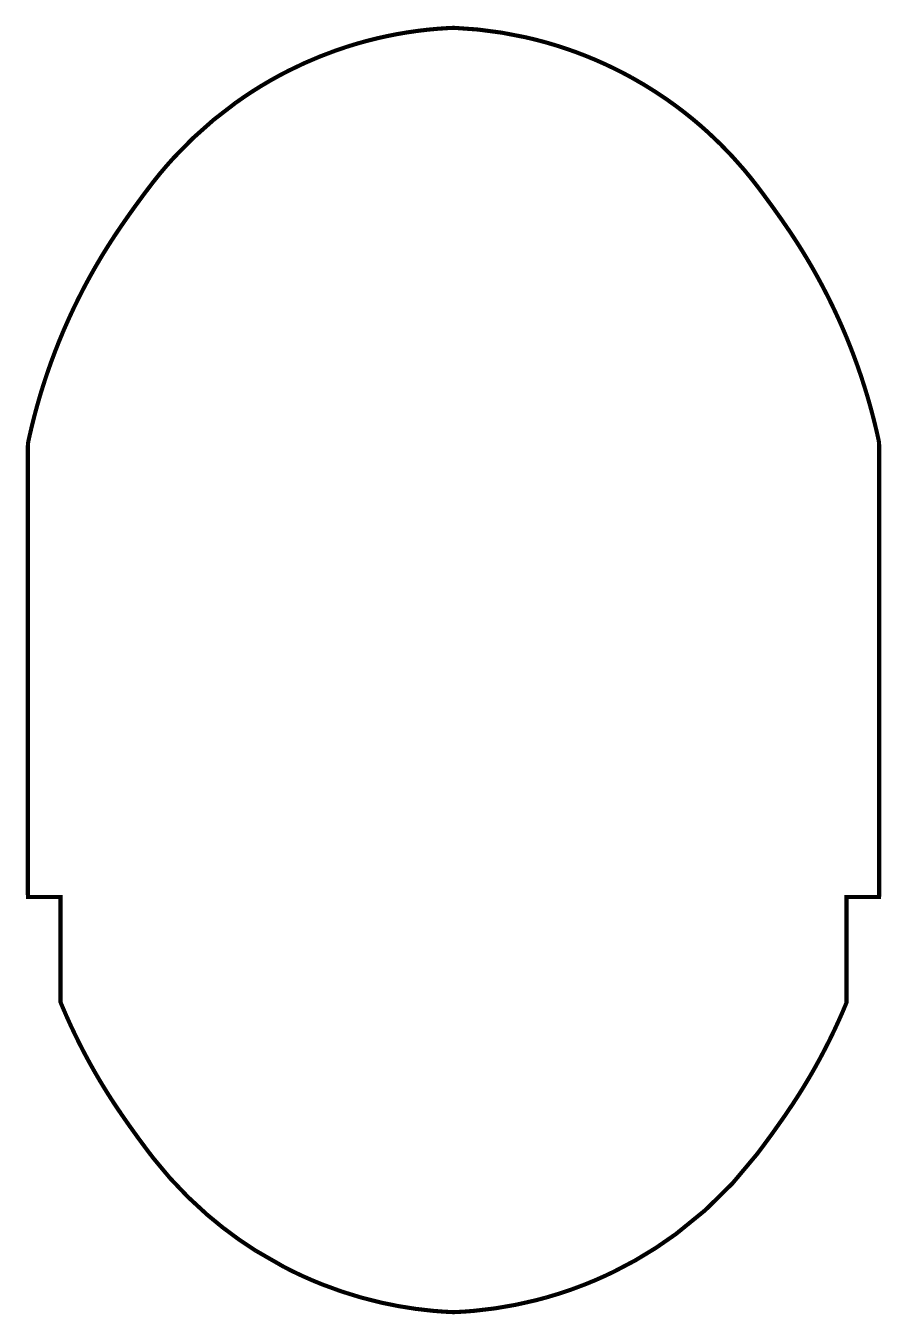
# Model space of a CAD drawing. Extents: x 233.1 to 275, y 159.4 to 222.4.
import ezdxf

# ---------------------------------------------------------------- set-up
doc = ezdxf.new("R2010")
doc.units = 0
doc.layers.add('308112-1ROU1_GBR', color=6, linetype='CONTINUOUS')

msp = doc.modelspace()

# ---------------------------------------------------------------- linework, layer by layer
at = {"layer": '308112-1ROU1_GBR', "const_width": 0.2}
for points in [[(248.335114, 221.226736), (248.81807, 221.389168), (249.303794, 221.538952), (249.792744, 221.675706), (250.285936, 221.800216), (250.781464, 221.911596), (251.280194, 222.010428), (251.782098, 222.096152), (252.284688, 222.168974), (252.78997, 222.22869), (253.295938, 222.275146), (253.803048, 222.308674), (254.055092, 222.32051)], [(257.577108, 221.85752), (258.070908, 221.73951), (258.562932, 221.608802), (259.050942, 221.46519), (259.534456, 221.309336), (260.013526, 221.141188), (260.48965, 220.959908), (260.959422, 220.767098), (261.424522, 220.56212), (261.88482, 220.34467), (262.338642, 220.115968), (262.78586, 219.87576)], [(243.392172, 218.653462), (243.808378, 218.944114), (244.23271, 219.223946), (244.664332, 219.493388), (245.102684, 219.751072), (245.547058, 219.997224), (245.998644, 220.232174)], [(264.511282, 218.79974), (264.923728, 218.503728), (265.329594, 218.196516), (265.726444, 217.879626), (266.115368, 217.552168), (266.49548, 217.21473)], [(239.369118, 167.066188), (239.074402, 167.451532), (238.622688, 168.060472), (238.179026, 168.67754), (237.750324, 169.293514), (237.73671, 169.330802), (237.706992, 169.35709), (237.428888, 169.772534), (237.289722, 169.986402), (237.01756, 170.416372), (236.753274, 170.850788), (236.49648, 171.2897), (236.246974, 171.733312), (236.005242, 172.181216), (235.772198, 172.631888), (235.545732, 173.088858), (235.32813, 173.547684), (235.117818, 174.01159), (234.915964, 174.478316), (234.82361, 174.699372), (234.825286, 179.83073), (233.238014, 179.83073), (233.225086, 179.991664), (233.225086, 201.870818), (233.24632, 202.073052), (233.253052, 202.09576), (233.254652, 202.114354), (233.308068, 202.358142), (233.423282, 202.854078), (233.547082, 203.347472), (233.679212, 203.837438), (233.819954, 204.326236), (233.893436, 204.569796), (234.046446, 205.053996), (234.208218, 205.535758), (234.37812, 206.014726), (234.556732, 206.491764), (234.743092, 206.96456), (234.937732, 207.434332), (235.037656, 207.666818), (235.244844, 208.132376), (235.45955, 208.593258), (235.681952, 209.049442), (235.912356, 209.502376), (236.030288, 209.727114), (236.272706, 210.174332), (236.523022, 210.61774), (236.780374, 211.05556), (236.911846, 211.273034), (237.180578, 211.704352), (237.456852, 212.131326), (237.746692, 212.56249), (238.179992, 213.185146), (238.47387, 213.596118), (238.92317, 214.20798), (239.368966, 214.794948), (239.687658, 215.19139), (240.016436, 215.579376), (240.354638, 215.9587)], [(268.259534, 215.386438), (268.582724, 214.994464), (268.898142, 214.591088), (269.186888, 214.208132), (269.636418, 213.595992), (270.076042, 212.97768), (270.51193, 212.343492), (270.79095, 211.920506), (271.061662, 211.494142), (271.325696, 211.062418), (271.582438, 210.625664), (271.830876, 210.185838), (272.072634, 209.740196), (272.30606, 209.291886), (272.42003, 209.066004), (272.64205, 208.610708), (272.856148, 208.152034), (273.062344, 207.690136), (273.26044, 207.22458), (273.450786, 206.755162), (273.632448, 206.28351), (273.806438, 205.808224), (273.972046, 205.329942), (274.128942, 204.850188), (274.278242, 204.36591), (274.350176, 204.122122), (274.48637, 203.63561), (274.614844, 203.145086), (274.734324, 202.654002), (274.844814, 202.163832), (274.846466, 202.149684), (274.851114, 202.131828), (274.873212, 201.923294), (274.873162, 179.93492), (274.867674, 179.83073), (273.273266, 179.83073), (273.273266, 174.674606), (273.26976, 174.65929), (273.073088, 174.195868), (272.866536, 173.731758), (272.65155, 173.270316), (272.42892, 172.81337), (272.198186, 172.360056), (271.959934, 171.91073), (271.713706, 171.46557), (271.460164, 171.025414), (271.198772, 170.589244), (270.929252, 170.156606), (270.653206, 169.73009), (270.220618, 169.091484), (269.63657, 168.265552), (269.18699, 167.65331), (268.895322, 167.266062)], [(244.364892, 162.552938), (245.772384, 161.74492)], [(247.620638, 160.90105), (247.151042, 161.093734), (246.685282, 161.299272), (246.226406, 161.51578), (245.772382, 161.744914)], [(261.884718, 161.516466), (261.424268, 161.298966), (260.9596, 161.09404), (260.489166, 160.900872)], [(258.563008, 160.252538), (258.07157, 160.121956)], [(255.067206, 159.607732), (254.559892, 159.567576), (254.055144, 159.540804), (253.549404, 159.567626), (253.043004, 159.607478)]]:
    msp.add_lwpolyline(points, dxfattribs=at)
for points in [[(257.577108, 221.85752, 0.0453437), (254.055092, 222.32053)], [(248.335114, 221.226736, 0.0323192), (245.998644, 220.232174)], [(264.511282, 218.79974, 0.0257576), (262.78586, 219.87576)], [(243.392172, 218.653462, 0.0518407), (240.354626, 215.95871)], [(268.259534, 215.386438, 0.0322704), (266.495472, 217.214722)], [(239.369118, 167.066188, 0.048417), (241.994788, 164.309218)], [(264.924312, 163.357764, 0.0712662), (268.895318, 167.266064)], [(241.994792, 164.309222, 0.0374684), (244.364896, 162.552944)], [(261.884718, 161.516466, 0.0454361), (264.924312, 163.357764)], [(247.620638, 160.90105, 0.0384502), (250.520558, 160.006656)], [(258.563008, 160.252538, 0.0256529), (260.489166, 160.900872)], [(250.520556, 160.00664, 0.0323992), (253.043002, 159.607472)], [(255.067206, 159.607732, 0.0389993), (258.071564, 160.121972)]]:
    msp.add_lwpolyline(points, format="xyb", dxfattribs=at)

doc.saveas('drawing.dxf')
